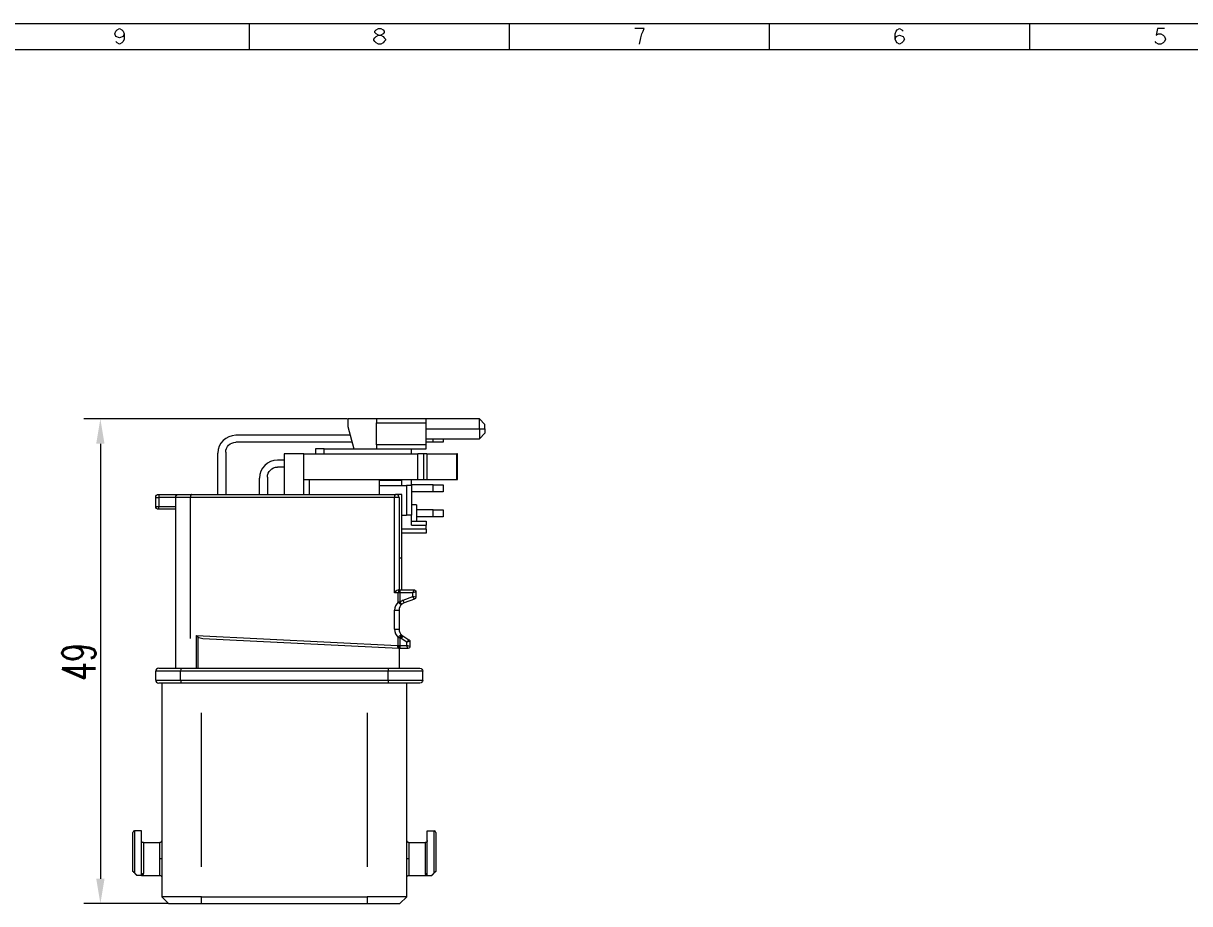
# Model space of a CAD drawing. Header units: millimetres. Extents: x 973 to 1237, y 285 to 472.
# Drawn here: x 1096.4 to 1166.9, y 418.7 to 471.8 of the extents above; entities that cross this region are included whole.
import ezdxf

# ---------------------------------------------------------------- set-up
doc = ezdxf.new("R2010")
doc.units = ezdxf.units.MM
for name, color, linetype, true_color in [('3', 7, 'Continuous', 0xffffff), ('6', 7, 'Continuous', 0xffffff), ('7', 7, 'Continuous', 0xffffff)]:
    doc.layers.add(name, color=color, linetype=linetype, true_color=true_color)
doc.layers.add('尺寸线层', color=3, linetype='Continuous')
doc.layers.add('标准模板层', color=7, linetype='Continuous', lineweight=18)
doc.layers.add('粗实线层', color=7, linetype='Continuous', lineweight=20)
doc.styles.get("Standard").update_dxf_attribs({"font": 'txt', "bigfont": 'gbcbig.shx'})
doc.styles.add('标准', font='txt.shx', dxfattribs={"width": 0.667})
doc.dimstyles.new('小粟', dxfattribs={"dimtxt": 2, "dimasz": 1.5, "dimexe": 1, "dimexo": 0.05, "dimgap": 0.3, "dimtad": 1, "dimdsep": 46, "dimtxsty": 'Standard', "dimcen": 2.5, "dimadec": 0, "dimazin": 0, "dimtfac": 1, "dimtmove": 0, "dimatfit": 3, "dimfxl": 1, "dimlwd": 13, "dimlwe": 13, "dimarcsym": 0})

# ---------------------------------------------------------------- blocks, each defined once
blk = doc.blocks.new('*D546')
at = {"layer": 'DEFPOINTS', "color": 0}
for p in [(1116.042, 447.933), (1101.085, 418.653), (1105.212, 418.653)]:
    blk.add_point(p, dxfattribs=at)
at = {"layer": '尺寸线层', "color": 0, "lineweight": 13}
for p, q in [((1115.992, 447.933), (1100.085, 447.933)), ((1101.085, 446.433), (1101.085, 420.153)), ((1105.162, 418.653), (1100.085, 418.653))]:
    blk.add_line(p, q, dxfattribs=at)
at = {"layer": '尺寸线层', "color": 0}
for points in [[(1100.835, 446.433), (1101.335, 446.433), (1101.085, 447.933)], [(1100.835, 420.153), (1101.335, 420.153), (1101.085, 418.653)]]:
    blk.add_solid(points, dxfattribs=at)
at = {"layer": '尺寸线层', "color": 0, "insert": (1099.785, 433.252), "char_height": 2, "attachment_point": 5, "rotation": 90, "style": '标准'}
blk.add_mtext('49', dxfattribs=at)

msp = doc.modelspace()

# ---------------------------------------------------------------- linework, layer by layer
at = {"layer": '3', "color": 7, "linetype": 'Continuous', "lineweight": 18}
for p, q in [((1113.372, 445.833), (1112.202, 445.833)), ((1112.202, 445.833), (1112.202, 443.373)), ((1113.372, 445.833), (1120.272, 445.833)), ((1113.372, 443.373), (1113.372, 445.833)), ((1120.632, 445.833), (1120.272, 445.833)), ((1120.272, 444.273), (1120.272, 445.833)), ((1120.812, 445.833), (1120.632, 445.833)), ((1120.632, 444.273), (1120.632, 445.833)), ((1120.812, 445.833), (1120.812, 444.273)), ((1120.812, 445.833), (1122.619, 445.833)), ((1122.672, 445.833), (1122.619, 445.833)), ((1122.672, 444.273), (1122.672, 445.833)), ((1113.372, 444.273), (1120.272, 444.273)), ((1113.702, 444.273), (1113.702, 443.373)), ((1117.932, 444.272), (1117.932, 443.372)), ((1120.272, 444.273), (1120.632, 444.273)), ((1120.632, 444.273), (1120.812, 444.273)), ((1120.812, 444.273), (1122.619, 444.273)), ((1122.619, 444.273), (1122.672, 444.273)), ((1104.612, 443.373), (1105.812, 443.373)), ((1105.812, 443.373), (1106.621, 443.373)), ((1106.621, 443.373), (1118.952, 443.373)), ((1119.312, 443.373), (1118.952, 443.373)), ((1119.312, 439.551), (1119.312, 443.373)), ((1104.432, 442.653), (1104.432, 443.193)), ((1105.632, 443.193), (1105.632, 432.873)), ((1119.132, 443.193), (1119.132, 437.613)), ((1105.632, 442.473), (1104.612, 442.473)), ((1119.132, 439.551), (1119.312, 439.551)), ((1119.312, 437.613), (1119.312, 439.551)), ((1119.108, 437.613), (1119.18, 437.613)), ((1119.18, 437.613), (1120.032, 437.613)), ((1120.072, 437.044), (1119.452, 436.826)), ((1120.152, 437.493), (1120.152, 437.157)), ((1119.132, 436.373), (1119.132, 435.236)), ((1119.128, 434.073), (1107.281, 434.655)), ((1119.354, 434.831), (1119.736, 434.588)), ((1119.792, 434.487), (1119.792, 434.193)), ((1119.136, 434.073), (1119.132, 434.073)), ((1119.132, 434.073), (1119.132, 432.873)), ((1119.18, 434.073), (1119.136, 434.073)), ((1119.672, 434.073), (1119.18, 434.073)), ((1104.612, 432.873), (1105.965, 432.873)), ((1105.965, 432.873), (1118.505, 432.873)), ((1118.505, 432.873), (1120.392, 432.873)), ((1104.432, 432.153), (1104.432, 432.693)), ((1120.572, 432.153), (1120.572, 432.693)), ((1105.965, 431.973), (1104.612, 431.973)), ((1104.792, 431.973), (1104.792, 419.073)), ((1118.505, 431.973), (1105.965, 431.973)), ((1120.392, 431.973), (1118.505, 431.973)), ((1119.612, 419.073), (1119.612, 431.973)), ((1103.052, 420.603), (1103.052, 422.958)), ((1103.562, 423.048), (1103.142, 423.048)), ((1103.562, 420.363), (1103.562, 423.048)), ((1120.842, 423.048), (1121.262, 423.048)), ((1120.842, 420.363), (1120.842, 423.048)), ((1121.352, 422.958), (1121.352, 420.603)), ((1103.682, 422.343), (1104.672, 422.343)), ((1119.732, 422.343), (1120.722, 422.343)), ((1103.562, 420.363), (1103.292, 420.363)), ((1103.562, 420.363), (1104.672, 420.363)), ((1119.732, 420.363), (1120.842, 420.363)), ((1120.842, 420.363), (1121.112, 420.363)), ((1107.192, 419.073), (1104.792, 419.073)), ((1104.792, 419.073), (1105.212, 418.653)), ((1107.192, 419.073), (1117.212, 419.073)), ((1119.612, 419.073), (1117.212, 419.073)), ((1119.192, 418.653), (1119.612, 419.073)), ((1105.212, 418.653), (1107.192, 418.653)), ((1107.192, 418.653), (1117.212, 418.653)), ((1117.212, 418.653), (1119.192, 418.653))]:
    msp.add_line(p, q, dxfattribs=at)
at = {"layer": '3', "color": 155, "linetype": 'Continuous', "lineweight": 13}
for p, q in [((1122.619, 444.273), (1122.619, 445.833)), ((1104.612, 443.373), (1104.612, 443.193)), ((1104.432, 443.193), (1104.612, 443.193)), ((1104.432, 442.653), (1104.612, 442.653)), ((1105.632, 443.193), (1104.612, 443.193)), ((1104.612, 443.193), (1104.612, 442.653)), ((1104.612, 442.653), (1105.632, 442.653)), ((1104.612, 442.473), (1104.612, 442.653)), ((1106.531, 443.193), (1105.632, 443.193)), ((1118.862, 443.193), (1106.531, 443.193)), ((1106.531, 434.673), (1106.531, 443.193)), ((1118.862, 437.433), (1118.862, 443.193)), ((1119.132, 443.193), (1118.862, 443.193)), ((1119.09, 437.433), (1118.862, 437.433)), ((1119.09, 436.872), (1119.09, 437.433)), ((1119.18, 437.433), (1119.09, 437.433)), ((1119.18, 437.613), (1119.18, 437.433)), ((1119.972, 437.433), (1119.18, 437.433)), ((1119.18, 437.433), (1119.18, 436.872)), ((1119.392, 436.995), (1119.972, 437.2)), ((1120.032, 437.613), (1119.972, 437.433)), ((1120.152, 437.493), (1119.972, 437.433)), ((1119.972, 437.2), (1119.972, 437.433)), ((1120.152, 437.157), (1119.972, 437.2)), ((1120.072, 437.044), (1119.972, 437.2)), ((1118.862, 435.236), (1118.862, 436.373)), ((1118.862, 436.373), (1119.132, 436.373)), ((1119.18, 436.872), (1119.09, 436.872)), ((1119.298, 436.736), (1119.18, 436.872)), ((1119.452, 436.826), (1119.392, 436.995)), ((1118.862, 435.236), (1119.132, 435.236)), ((1106.888, 434.85), (1119.046, 434.253)), ((1106.888, 432.873), (1106.888, 434.85)), ((1106.978, 434.756), (1106.978, 432.873)), ((1119.046, 434.253), (1119.09, 434.253)), ((1119.09, 434.737), (1119.18, 434.737)), ((1119.09, 434.253), (1119.09, 434.737)), ((1119.09, 434.253), (1119.18, 434.253)), ((1119.298, 434.873), (1119.18, 434.737)), ((1119.18, 434.737), (1119.18, 434.253)), ((1119.18, 434.253), (1119.612, 434.253)), ((1119.18, 434.253), (1119.18, 434.073)), ((1119.354, 434.831), (1119.258, 434.679)), ((1119.612, 434.454), (1119.258, 434.679)), ((1119.736, 434.588), (1119.612, 434.454)), ((1119.792, 434.487), (1119.612, 434.454)), ((1119.612, 434.253), (1119.612, 434.454)), ((1119.792, 434.193), (1119.612, 434.253)), ((1119.672, 434.073), (1119.612, 434.253)), ((1105.935, 432.693), (1104.432, 432.693)), ((1104.432, 432.153), (1105.935, 432.153)), ((1118.475, 432.693), (1105.935, 432.693)), ((1105.935, 432.153), (1105.935, 432.693)), ((1105.935, 432.153), (1118.475, 432.153)), ((1118.475, 432.153), (1118.475, 432.693)), ((1120.572, 432.693), (1118.475, 432.693)), ((1118.475, 432.153), (1120.572, 432.153)), ((1107.192, 420.873), (1107.192, 430.172)), ((1117.212, 430.172), (1117.212, 420.873)), ((1103.142, 423.048), (1103.142, 420.513)), ((1121.262, 420.513), (1121.262, 423.048)), ((1103.682, 422.343), (1103.682, 420.47)), ((1104.672, 421.353), (1104.672, 422.343)), ((1119.732, 422.343), (1119.732, 421.353)), ((1120.722, 422.343), (1120.722, 420.47)), ((1104.792, 421.353), (1104.672, 421.353)), ((1104.672, 420.363), (1104.672, 421.353)), ((1119.732, 421.353), (1119.612, 421.353)), ((1119.732, 421.353), (1119.732, 420.363)), ((1107.192, 418.653), (1107.192, 419.073)), ((1117.212, 419.073), (1117.212, 418.653))]:
    msp.add_line(p, q, dxfattribs=at)
at = {"layer": '3', "color": 7, "linetype": 'Continuous', "lineweight": 18, "extrusion": (0, 0, -1)}
for centre, radius, start, end in [((-1104.612, 443.193), 0.18, 0, 90), ((-1105.812, 443.193), 0.18, 0, 90), ((-1104.612, 442.653), 0.18, 270, 0), ((-1120.032, 437.493), 0.12, 90, 180), ((-1120.032, 437.157), 0.12, 180, 250.55997), ((-1119.672, 434.193), 0.12, 180, 270), ((-1119.672, 434.487), 0.12, 122.47119, 180), ((-1120.392, 432.693), 0.18, 90, 180), ((-1120.392, 432.153), 0.18, 180, 270), ((-1103.682, 422.463), 0.12, 270, 0), ((-1104.672, 422.463), 0.12, 180.24828, 270), ((-1119.732, 422.463), 0.12, 270, 0), ((-1120.722, 422.463), 0.12, 180, 270), ((-1104.672, 420.243), 0.12, 90, 179.75172), ((-1119.732, 420.243), 0.12, 0, 90)]:
    msp.add_arc(centre, radius, start, end, dxfattribs=at)
at = {"layer": '3', "color": 7, "linetype": 'Continuous', "lineweight": 18}
for centre, radius, start, end in [((1118.952, 443.193), 0.18, 0, 90), ((1119.612, 436.373), 0.48, 130.85514, 180), ((1119.612, 436.373), 0.48, 109.44003, 130.85514), ((1119.612, 435.236), 0.48, 180, 229.14486), ((1119.612, 435.236), 0.48, 229.14486, 237.52881), ((1119.136, 434.253), 0.18, 267.18489, 270), ((1104.612, 432.693), 0.18, 90, 180), ((1104.612, 432.153), 0.18, 180, 270), ((1103.142, 422.958), 0.09, 90, 180), ((1121.262, 422.958), 0.09, 0, 90)]:
    msp.add_arc(centre, radius, start, end, dxfattribs=at)
at = {"layer": '3', "color": 155, "linetype": 'Continuous', "lineweight": 13}
for centre, start, end in [((1119.522, 436.373), 130.85514, 180), ((1119.522, 435.236), 180, 229.14486)]:
    msp.add_arc(centre, 0.66, start, end, dxfattribs=at)
at = {"layer": '3', "color": 155, "linetype": 'Continuous', "lineweight": 13, "extrusion": (0, 0, -1)}
for centre, start, end in [((-1119.612, 436.373), 49.14486, 70.55997), ((-1119.612, 435.236), 302.47119, 310.85514)]:
    msp.add_arc(centre, 0.66, start, end, dxfattribs=at)
at = {"layer": '3', "color": 155, "linetype": 'Continuous', "lineweight": 13}
for centre, major_axis, ratio, start_param, end_param in [((1106.621, 443.193), (0, -0.18), 0.500278, 3.141593, 4.712389), ((1118.952, 443.193), (0, -0.18), 0.500278, 3.141593, 4.712389), ((1119.18, 437.433), (0, 0.18), 0.500278, 0, 1.570796), ((1119.18, 436.872), (0.118, -0.136), 0.400443, 4.378991, 6.283185), ((1119.18, 434.737), (-0.118, -0.136), 0.400443, 3.141593, 5.045787), ((1119.136, 434.253), (-0.009, -0.18), 0.499825, 4.736962, 6.283185), ((1119.136, 434.253), (0, 0.18), 0.500278, 1.570796, 3.141593), ((1119.18, 434.253), (0, 0.18), 0.500278, 1.570796, 3.141593), ((1105.965, 432.693), (0, 0.18), 0.164994, 0, 1.570796), ((1118.505, 432.693), (0, 0.18), 0.164994, 0, 1.570796), ((1105.965, 432.153), (0, 0.18), 0.164994, 1.570796, 3.141593), ((1118.505, 432.153), (0, 0.18), 0.164994, 1.570796, 3.141593)]:
    msp.add_ellipse(centre, major_axis=major_axis, ratio=ratio, start_param=start_param, end_param=end_param, dxfattribs=at)
at = {"layer": '3', "color": 7, "linetype": 'Continuous', "lineweight": 18}
for centre, major_axis, ratio, start_param, end_param in [((1118.952, 437.433), (0.174, 0.174), 0.268121, 0.26196, 1.832756), ((1106.978, 434.85), (-0.173, 0.182), 0.267841, 1.321123, 1.845042), ((1103.682, 420.363), (-0.12, 0), 0.891892, 4.712389, 6.283185), ((1120.722, 420.363), (-0.12, 0), 0.891892, 3.141593, 4.712389)]:
    msp.add_ellipse(centre, major_axis=major_axis, ratio=ratio, start_param=start_param, end_param=end_param, dxfattribs=at)
at = {"layer": '3', "color": 7, "linetype": 'Continuous', "lineweight": 18, "extrusion": (-1.18329e-30, 2.08167e-14, -1)}
msp.add_ellipse((1107.29, 434.835), major_axis=(-0.36, 0.018), ratio=0.499825, start_param=4.712389, end_param=5.734693, dxfattribs=at)
at = {"layer": '3', "color": 7, "linetype": 'Continuous', "lineweight": 18}
for points, knots in [([(1103.142, 420.513), (1103.124, 420.531), (1103.103, 420.551), (1103.075, 420.579), (1103.067, 420.588), (1103.055, 420.6), (1103.052, 420.602), (1103.052, 420.603)], [0, 0, 0, 0, 0.500655, 0.500655, 0.750983, 0.750983, 1, 1, 1, 1]), ([(1103.682, 420.47), (1103.681, 420.462), (1103.68, 420.446), (1103.672, 420.425), (1103.659, 420.405), (1103.638, 420.386), (1103.606, 420.367), (1103.578, 420.364), (1103.562, 420.363)], [0, 0, 0, 0, 0.105659, 0.223797, 0.355115, 0.500124, 0.704806, 1, 1, 1, 1]), ([(1120.842, 420.363), (1120.833, 420.363), (1120.817, 420.364), (1120.795, 420.371), (1120.777, 420.379), (1120.758, 420.391), (1120.74, 420.41), (1120.725, 420.438), (1120.723, 420.46), (1120.722, 420.47)], [0, 0, 0, 0, 0.158852, 0.295131, 0.408853, 0.500053, 0.690184, 0.856357, 1, 1, 1, 1]), ([(1121.352, 420.603), (1121.352, 420.603), (1121.349, 420.6), (1121.337, 420.588), (1121.329, 420.579), (1121.3, 420.551), (1121.28, 420.531), (1121.262, 420.513)], [0, 0, 0, 0, 0.25, 0.25, 0.5, 0.5, 1, 1, 1, 1])]:
    msp.add_open_spline(points, degree=3, knots=knots, dxfattribs=at)
for points in [[(1103.142, 420.513), (1103.194, 420.461), (1103.244, 420.411), (1103.292, 420.363)], [(1121.112, 420.363), (1121.16, 420.411), (1121.21, 420.461), (1121.262, 420.513)]]:
    msp.add_rational_spline(points, [1, 0.999077295758, 0.999077295758, 1], degree=3, dxfattribs=at)
at = {"layer": '6', "color": 7, "linetype": 'Continuous', "lineweight": 18}
for p, q in [((1117.782, 447.933), (1116.042, 447.933)), ((1116.042, 447.933), (1116.042, 447.483)), ((1117.782, 447.933), (1117.782, 447.693)), ((1120.782, 447.933), (1117.782, 447.933)), ((1117.782, 446.373), (1117.782, 447.693)), ((1123.992, 447.933), (1120.782, 447.933)), ((1120.782, 447.693), (1120.782, 447.933)), ((1120.782, 446.373), (1120.782, 447.693)), ((1124.322, 447.603), (1123.992, 447.933)), ((1123.992, 447.333), (1123.992, 447.933)), ((1124.322, 447.333), (1124.322, 447.603)), ((1116.042, 447.483), (1116.406, 446.133)), ((1123.992, 447.333), (1123.992, 446.733)), ((1123.992, 446.733), (1124.322, 447.063)), ((1124.322, 447.333), (1124.322, 447.063)), ((1117.782, 446.373), (1117.782, 446.133)), ((1120.782, 446.733), (1123.992, 446.733)), ((1120.782, 446.133), (1120.782, 446.373)), ((1114.092, 446.133), (1114.092, 445.833)), ((1114.618, 446.133), (1114.092, 446.133)), ((1114.618, 446.133), (1117.782, 446.133)), ((1114.618, 445.833), (1114.618, 446.133)), ((1117.782, 446.133), (1120.782, 446.133)), ((1119.882, 445.833), (1119.882, 446.133)), ((1119.282, 444.213), (1117.932, 444.213)), ((1119.282, 444.213), (1119.282, 443.913)), ((1119.882, 443.913), (1119.882, 444.273)), ((1117.932, 443.913), (1119.582, 443.913)), ((1119.882, 443.913), (1119.582, 443.913)), ((1119.882, 443.913), (1119.882, 442.113)), ((1120.182, 442.743), (1119.882, 442.743)), ((1120.182, 442.743), (1120.182, 441.753)), ((1119.312, 442.113), (1119.582, 442.113)), ((1119.882, 442.113), (1119.582, 442.113)), ((1119.882, 441.513), (1119.882, 442.113)), ((1119.882, 441.753), (1120.782, 441.753)), ((1120.782, 441.753), (1120.782, 441.513)), ((1120.782, 441.273), (1120.782, 441.513)), ((1120.782, 441.273), (1120.782, 441.033)), ((1120.782, 441.033), (1119.312, 441.033))]:
    msp.add_line(p, q, dxfattribs=at)
at = {"layer": '6', "color": 155, "linetype": 'Continuous', "lineweight": 13}
for p, q in [((1117.782, 447.693), (1120.782, 447.693)), ((1120.782, 447.333), (1123.992, 447.333)), ((1123.992, 447.333), (1124.322, 447.333)), ((1120.782, 446.373), (1117.782, 446.373)), ((1119.582, 443.913), (1119.582, 442.113)), ((1120.782, 441.273), (1119.312, 441.273)), ((1119.882, 441.513), (1120.782, 441.513))]:
    msp.add_line(p, q, dxfattribs=at)
at = {"layer": '7', "color": 7, "linetype": 'Continuous', "lineweight": 18}
for p, q in [((1116.187, 446.943), (1109.262, 446.943)), ((1116.301, 446.523), (1109.262, 446.523)), ((1121.202, 446.523), (1120.782, 446.523)), ((1121.202, 446.523), (1121.202, 446.733)), ((1121.802, 446.523), (1121.202, 446.523)), ((1121.802, 446.733), (1121.802, 446.523)), ((1108.182, 443.372), (1108.182, 445.863)), ((1108.662, 445.923), (1108.662, 443.372)), ((1112.202, 445.443), (1111.782, 445.443)), ((1112.202, 445.023), (1111.782, 445.023)), ((1110.702, 443.372), (1110.702, 444.363)), ((1111.182, 444.423), (1111.182, 443.372)), ((1121.202, 443.943), (1119.882, 443.943)), ((1121.202, 443.523), (1119.882, 443.523)), ((1121.202, 443.523), (1121.202, 443.943)), ((1121.202, 443.943), (1121.802, 443.943)), ((1121.802, 443.523), (1121.202, 443.523)), ((1121.802, 443.943), (1121.802, 443.523)), ((1121.202, 442.443), (1120.182, 442.443)), ((1121.202, 442.023), (1120.182, 442.023)), ((1121.202, 442.443), (1121.802, 442.443)), ((1121.202, 442.023), (1121.202, 442.443)), ((1121.802, 442.023), (1121.202, 442.023)), ((1121.802, 442.443), (1121.802, 442.023))]:
    msp.add_line(p, q, dxfattribs=at)
for centre in [(1109.262, 445.863), (1111.782, 444.363)]:
    msp.add_arc(centre, 1.08, 90, 180, dxfattribs=at)
at = {"layer": '7', "color": 7, "linetype": 'Continuous', "lineweight": 18, "extrusion": (0, 0, -1)}
for centre in [(-1109.262, 445.923), (-1111.782, 444.423)]:
    msp.add_arc(centre, 0.6, 0, 90, dxfattribs=at)
at = {"layer": '标准模板层'}
msp.add_line((977.771, 470.255), (1237.397, 470.255), dxfattribs=at)
for points in [[(1110.101, 470.255), (1110.101, 471.828)], [(1125.816, 470.255), (1125.816, 471.828)], [(1141.531, 470.255), (1141.531, 471.828)], [(1157.247, 470.255), (1157.247, 471.828)], [(1102.527, 471.202), (1102.453, 471.042), (1102.24, 470.962), (1102.026, 471.042), (1101.96, 471.202), (1102.026, 471.355), (1102.1, 471.435), (1102.24, 471.515), (1102.38, 471.435), (1102.453, 471.355), (1102.527, 471.202), (1102.527, 470.882), (1102.453, 470.728), (1102.38, 470.648), (1102.24, 470.568), (1102.1, 470.648), (1102.026, 470.728)], [(1117.888, 470.568), (1117.742, 470.648), (1117.675, 470.728), (1117.602, 470.808), (1117.602, 470.882), (1117.675, 470.962), (1117.742, 471.042), (1117.888, 471.122), (1118.028, 471.122), (1118.168, 471.042), (1118.242, 470.962), (1118.309, 470.882), (1118.309, 470.808), (1118.242, 470.728), (1118.168, 470.648), (1118.028, 470.568), (1117.888, 470.568)], [(1117.888, 471.122), (1117.742, 471.202), (1117.675, 471.275), (1117.675, 471.355), (1117.742, 471.435), (1117.888, 471.515), (1118.028, 471.515), (1118.168, 471.435), (1118.242, 471.355), (1118.242, 471.275), (1118.168, 471.202), (1118.028, 471.122)], [(1133.67, 470.568), (1133.744, 470.962), (1133.811, 471.202), (1133.884, 471.355), (1133.957, 471.515), (1133.39, 471.515)], [(1149.106, 470.882), (1149.172, 471.042), (1149.386, 471.122), (1149.599, 471.042), (1149.672, 470.882), (1149.599, 470.728), (1149.526, 470.648), (1149.386, 470.568), (1149.246, 470.648), (1149.172, 470.728), (1149.106, 470.882), (1149.106, 471.202), (1149.172, 471.355), (1149.246, 471.435), (1149.386, 471.515), (1149.526, 471.435), (1149.599, 471.355)], [(1165.388, 471.515), (1164.961, 471.515), (1164.888, 471.122), (1165.034, 471.202), (1165.174, 471.202), (1165.315, 471.122), (1165.388, 471.042), (1165.454, 470.882), (1165.388, 470.728), (1165.315, 470.648), (1165.174, 470.568), (1165.034, 470.568), (1164.888, 470.648), (1164.821, 470.728)]]:
    msp.add_lwpolyline(points, dxfattribs=at)
at = {"layer": '粗实线层'}
msp.add_line((973.057, 471.828), (1237.397, 471.828), dxfattribs=at)

# ---------------------------------------------------------------- dimensions: what is measured, and where the dimension line sits
at = {"layer": '尺寸线层'}
dim = msp.add_linear_dim(base=(1101.085, 418.653), p1=(1116.042, 447.933), p2=(1105.212, 418.653), angle=90, text='49', dimstyle='小粟', override={"dimtxsty": '标准'}, dxfattribs=at)
dim.commit()
dim.dimension.update_dxf_attribs({"geometry": '*D546', "text_midpoint": (1101.085, 433.252), "dimtype": 160})

doc.saveas('drawing.dxf')
